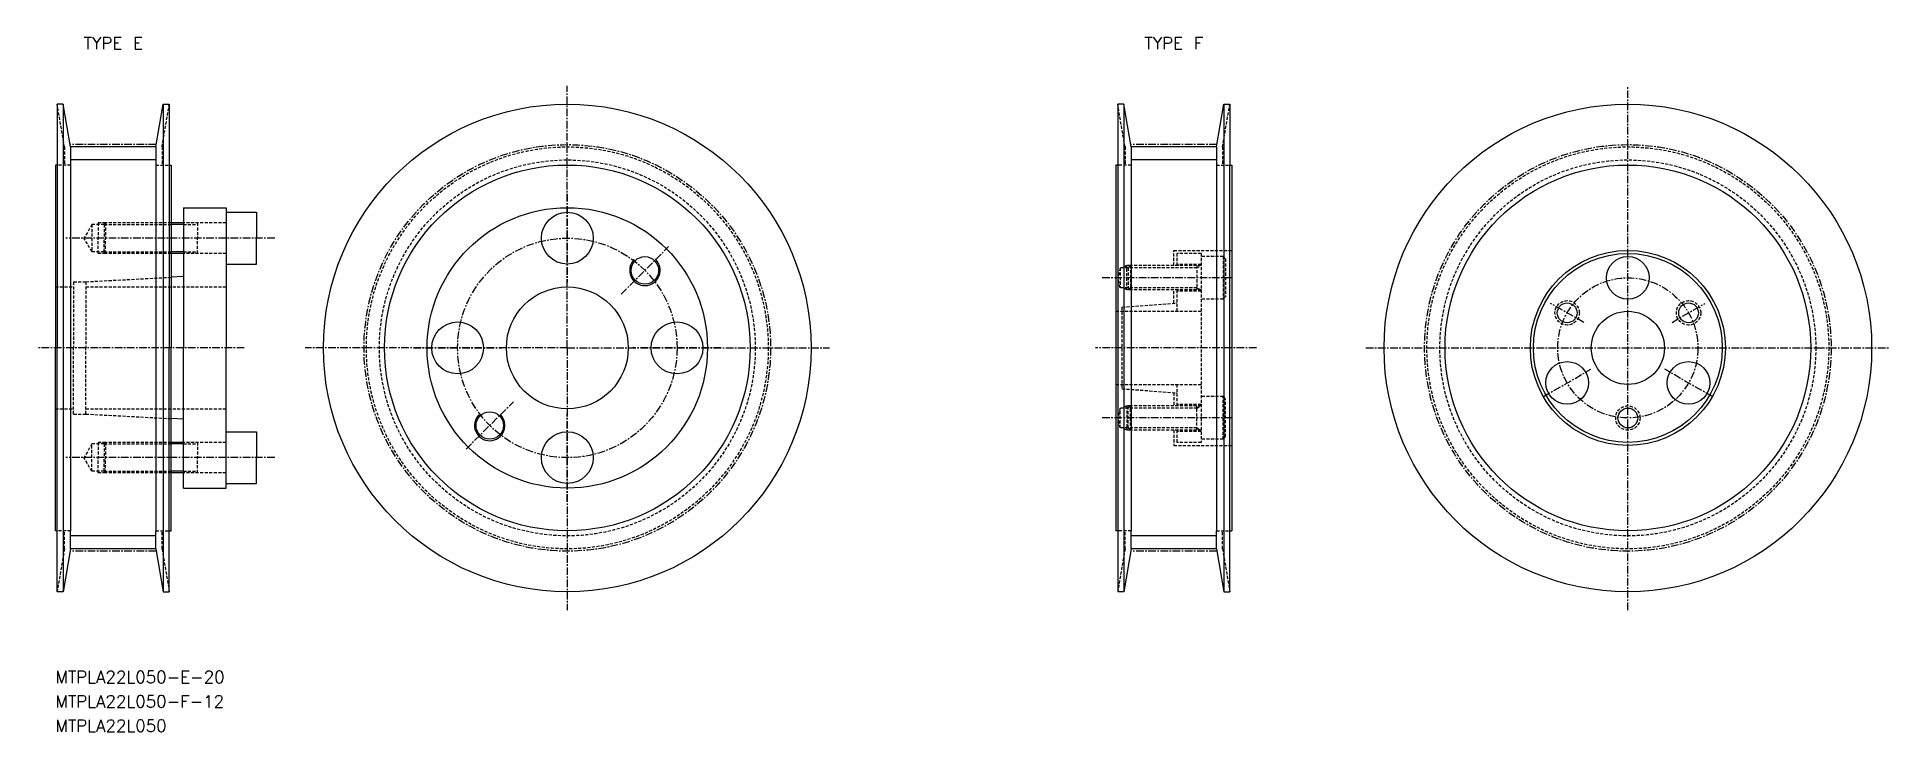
# Model space of a CAD drawing. Extents: x 336 to 640, y 1630 to 1744.
import ezdxf
from ezdxf.enums import TextEntityAlignment as Align

# ---------------------------------------------------------------- set-up
doc = ezdxf.new("R2010")
doc.units = 0
doc.linetypes.add('CENTER', pattern=[2, 1.25, -0.25, 0.25, -0.25])
doc.linetypes.add('DASHED', pattern=[0.75, 0.5, -0.25])
doc.layers.get('0').update_dxf_attribs({"linetype": 'CONTINUOUS'})
doc.layers.add('CENTER', color=1, linetype='CENTER')
doc.styles.add('MISUMI', font='txt.shx')

msp = doc.modelspace()

# ---------------------------------------------------------------- linework, layer by layer
at = {"color": 3, "linetype": 'DASHED'}
for p, q in [((340.8, 1726.35), (339.6, 1733.38)), ((356.8, 1726.35), (358, 1733.38)), ((514.8, 1726.35), (513.6, 1733.38)), ((530.8, 1726.35), (532, 1733.38)), ((340.8, 1726.35), (340.8, 1723.38)), ((356.8, 1726.35), (356.8, 1723.38)), ((514.8, 1726.35), (514.8, 1723.38)), ((530.8, 1726.35), (530.8, 1723.38)), ((341.8, 1723.38), (339.6, 1723.38)), ((355.8, 1723.38), (358, 1723.38)), ((515.8, 1723.38), (513.6, 1723.38)), ((529.8, 1723.38), (532, 1723.38)), ((345.3, 1713.63), (344, 1711.38)), ((345.3, 1713.63), (345.3, 1709.13)), ((347.3, 1713.63), (345.3, 1713.63)), ((347.55, 1713.88), (346.3, 1713.88)), ((346.3, 1713.88), (346.3, 1711.38)), ((347.55, 1713.88), (347.3, 1713.63)), ((347.3, 1713.63), (358.3, 1713.63)), ((347.3, 1713.63), (347.3, 1711.38)), ((358.3, 1713.88), (347.55, 1713.88)), ((347.55, 1713.88), (347.55, 1711.38)), ((367.3, 1713.88), (360.3, 1713.88)), ((360.3, 1713.63), (362.63, 1713.63)), ((362.63, 1713.88), (362.63, 1711.38)), ((345.3, 1709.13), (344, 1711.38)), ((347.3, 1709.13), (345.3, 1709.13)), ((346.3, 1708.88), (346.3, 1711.38)), ((347.55, 1708.88), (346.3, 1708.88)), ((347.3, 1709.13), (347.3, 1711.38)), ((347.3, 1709.13), (358.3, 1709.13)), ((347.55, 1708.88), (347.3, 1709.13)), ((347.55, 1708.88), (347.55, 1711.38)), ((358.3, 1708.88), (347.55, 1708.88)), ((360.3, 1709.13), (362.63, 1709.13)), ((367.3, 1708.88), (360.3, 1708.88)), ((362.63, 1708.88), (362.63, 1711.38)), ((522.8, 1709.38), (532.3, 1709.38)), ((522.8, 1706.88), (522.8, 1709.38)), ((527.3, 1708.88), (523.3, 1708.88)), ((523.3, 1708.88), (523.3, 1706.88)), ((527.3, 1708.88), (527.3, 1677.88)), ((513.99, 1706.5), (513.61, 1704.88)), ((513.99, 1706.5), (513.99, 1703.25)), ((515.3, 1706.5), (513.99, 1706.5)), ((515.09, 1706.88), (514.43, 1706.5)), ((515.09, 1702.88), (515.09, 1706.88)), ((515.68, 1706.88), (515.09, 1706.88)), ((515.3, 1706.5), (515.68, 1706.88)), ((526.6, 1706.5), (515.3, 1706.5)), ((515.3, 1706.5), (515.3, 1703.25)), ((527.3, 1706.88), (515.68, 1706.88)), ((515.68, 1706.88), (515.68, 1702.88)), ((527.3, 1707.08), (523.3, 1707.08)), ((526.6, 1706.88), (526.6, 1702.88)), ((526.6, 1706.5), (527.26, 1706.88)), ((530.9, 1708.38), (527.3, 1708.38)), ((530.9, 1708.38), (530.9, 1701.38)), ((530.9, 1708.38), (531.3, 1707.98)), ((531.3, 1707.98), (531.3, 1701.78)), ((339.3, 1703.38), (342.3, 1703.38)), ((342.3, 1704.23), (342.3, 1693.38)), ((342.3, 1704.23), (344.3, 1704.23)), ((344.3, 1704.23), (358.3, 1704.97)), ((344.3, 1704.23), (344.3, 1693.38)), ((344.3, 1703.38), (367.3, 1703.38)), ((513.99, 1703.25), (513.61, 1704.88)), ((515.3, 1703.25), (513.99, 1703.25)), ((515.09, 1702.88), (514.43, 1703.25)), ((515.68, 1702.88), (515.09, 1702.88)), ((526.6, 1703.25), (515.3, 1703.25)), ((515.68, 1702.88), (515.3, 1703.25)), ((527.3, 1702.88), (515.68, 1702.88)), ((522.8, 1700.71), (522.8, 1702.88)), ((523.3, 1702.88), (523.3, 1699.38)), ((527.3, 1702.68), (523.3, 1702.68)), ((526.6, 1703.25), (527.26, 1702.88)), ((513.3, 1699.38), (527.3, 1699.38)), ((514.3, 1700.06), (523.3, 1700.75)), ((514.3, 1700.06), (514.3, 1686.69)), ((530.9, 1701.38), (527.3, 1701.38)), ((530.9, 1701.38), (531.3, 1701.78)), ((342.3, 1682.53), (342.3, 1693.38)), ((344.3, 1682.53), (344.3, 1693.38)), ((513.3, 1687.38), (527.3, 1687.38)), ((523.3, 1687.38), (523.3, 1683.88)), ((514.3, 1686.69), (523.3, 1686)), ((522.8, 1686.04), (522.8, 1683.88)), ((530.9, 1685.38), (527.3, 1685.38)), ((530.9, 1678.38), (530.9, 1685.38)), ((530.9, 1685.38), (531.3, 1684.98)), ((531.3, 1678.78), (531.3, 1684.98)), ((339.3, 1683.38), (342.3, 1683.38)), ((342.3, 1682.53), (344.3, 1682.53)), ((344.3, 1683.38), (367.3, 1683.38)), ((344.3, 1682.53), (358.3, 1681.78)), ((513.99, 1683.5), (513.61, 1681.88)), ((513.99, 1680.25), (513.61, 1681.88)), ((513.99, 1680.25), (513.99, 1683.5)), ((515.3, 1683.5), (513.99, 1683.5)), ((515.09, 1683.88), (514.43, 1683.5)), ((515.09, 1683.88), (515.09, 1679.88)), ((515.68, 1683.88), (515.09, 1683.88)), ((515.68, 1683.88), (515.3, 1683.5)), ((526.6, 1683.5), (515.3, 1683.5)), ((515.3, 1680.25), (515.3, 1683.5)), ((527.3, 1683.88), (515.68, 1683.88)), ((515.68, 1679.88), (515.68, 1683.88)), ((527.3, 1684.08), (523.3, 1684.08)), ((526.6, 1679.88), (526.6, 1683.88)), ((526.6, 1683.5), (527.26, 1683.88)), ((515.3, 1680.25), (513.99, 1680.25)), ((515.09, 1679.88), (514.43, 1680.25)), ((515.68, 1679.88), (515.09, 1679.88)), ((526.6, 1680.25), (515.3, 1680.25)), ((515.3, 1680.25), (515.68, 1679.88)), ((527.3, 1679.88), (515.68, 1679.88)), ((522.8, 1679.88), (522.8, 1677.38)), ((523.3, 1679.88), (523.3, 1677.88)), ((527.3, 1679.68), (523.3, 1679.68)), ((526.6, 1680.25), (527.26, 1679.88)), ((530.9, 1678.38), (527.3, 1678.38)), ((530.9, 1678.38), (531.3, 1678.78)), ((345.3, 1677.63), (344, 1675.38)), ((345.3, 1673.13), (344, 1675.38)), ((345.3, 1673.13), (345.3, 1677.63)), ((347.3, 1677.63), (345.3, 1677.63)), ((346.3, 1677.88), (346.3, 1675.38)), ((347.55, 1677.88), (346.3, 1677.88)), ((346.3, 1672.88), (346.3, 1675.38)), ((347.55, 1677.88), (347.3, 1677.63)), ((347.3, 1677.63), (347.3, 1675.38)), ((347.3, 1677.63), (358.3, 1677.63)), ((347.3, 1673.13), (347.3, 1675.38)), ((347.55, 1677.88), (347.55, 1675.38)), ((358.3, 1677.88), (347.55, 1677.88)), ((347.55, 1672.88), (347.55, 1675.38)), ((367.3, 1677.88), (360.3, 1677.88)), ((360.3, 1677.63), (362.63, 1677.63)), ((362.63, 1677.88), (362.63, 1675.38)), ((362.63, 1672.88), (362.63, 1675.38)), ((522.8, 1677.38), (532.3, 1677.38)), ((527.3, 1677.88), (523.3, 1677.88)), ((347.3, 1673.13), (345.3, 1673.13)), ((347.55, 1672.88), (346.3, 1672.88)), ((347.3, 1673.13), (358.3, 1673.13)), ((347.55, 1672.88), (347.3, 1673.13)), ((358.3, 1672.88), (347.55, 1672.88)), ((360.3, 1673.13), (362.63, 1673.13)), ((367.3, 1672.88), (360.3, 1672.88)), ((341.8, 1663.38), (339.6, 1663.38)), ((340.8, 1660.41), (340.8, 1663.38)), ((355.8, 1663.38), (358, 1663.38)), ((356.8, 1660.41), (356.8, 1663.38)), ((515.8, 1663.38), (513.6, 1663.38)), ((514.8, 1660.41), (514.8, 1663.38)), ((529.8, 1663.38), (532, 1663.38)), ((530.8, 1660.41), (530.8, 1663.38)), ((340.8, 1660.41), (339.6, 1653.38)), ((356.8, 1660.41), (358, 1653.38)), ((514.8, 1660.41), (513.6, 1653.38)), ((530.8, 1660.41), (532, 1653.38))]:
    msp.add_line(p, q, dxfattribs=at)
at = {"color": 7, "linetype": 'CONTINUOUS'}
for p, q in [((339.6, 1733.38), (339.6, 1723.38)), ((340.6, 1733.38), (339.6, 1733.38)), ((340.6, 1733.38), (340.6, 1653.38)), ((341.8, 1726.35), (340.6, 1733.38)), ((355.8, 1726.35), (357, 1733.38)), ((357, 1733.38), (357, 1653.38)), ((357, 1733.38), (358, 1733.38)), ((358, 1733.38), (358, 1723.38)), ((513.6, 1733.38), (513.6, 1723.38)), ((514.6, 1733.38), (513.6, 1733.38)), ((514.6, 1733.38), (514.6, 1653.38)), ((515.8, 1726.35), (514.6, 1733.38)), ((529.8, 1726.35), (531, 1733.38)), ((531, 1733.38), (531, 1653.38)), ((531, 1733.38), (532, 1733.38)), ((532, 1733.38), (532, 1723.38)), ((355.8, 1726.35), (341.8, 1726.35)), ((341.8, 1726.35), (341.8, 1723.38)), ((355.8, 1726.35), (355.8, 1723.38)), ((529.8, 1726.35), (515.8, 1726.35)), ((515.8, 1726.35), (515.8, 1723.38)), ((529.8, 1726.35), (529.8, 1723.38)), ((339.3, 1723.38), (339.3, 1693.38)), ((339.6, 1723.38), (339.3, 1723.38)), ((339.6, 1723.38), (339.6, 1693.38)), ((341.8, 1723.38), (341.8, 1663.38)), ((355.8, 1723.38), (355.8, 1663.38)), ((358, 1723.38), (358, 1693.38)), ((358, 1723.38), (358.3, 1723.38)), ((358.3, 1723.38), (358.3, 1713.88)), ((513.3, 1723.38), (513.3, 1663.38)), ((513.6, 1723.38), (513.3, 1723.38)), ((513.6, 1723.38), (513.6, 1653.38)), ((515.8, 1723.38), (515.8, 1663.38)), ((529.8, 1723.38), (529.8, 1663.38)), ((532, 1653.38), (532, 1723.38)), ((532, 1723.38), (532.3, 1723.38)), ((532.3, 1723.38), (532.3, 1663.38)), ((360.3, 1716.38), (367.3, 1716.38)), ((360.3, 1716.38), (360.3, 1713.88)), ((367.3, 1716.38), (367.3, 1715.63)), ((367.3, 1715.63), (372.3, 1715.63)), ((367.3, 1715.63), (367.3, 1707.13)), ((372.3, 1715.63), (372.3, 1711.38)), ((358.3, 1713.88), (358.3, 1708.88)), ((360.3, 1713.88), (358.3, 1713.88)), ((360.3, 1713.88), (360.3, 1708.88)), ((360.3, 1708.88), (358.3, 1708.88)), ((358.3, 1708.88), (358.3, 1704.97)), ((360.3, 1708.88), (360.3, 1705.08)), ((372.3, 1707.13), (372.3, 1711.38)), ((367.3, 1707.13), (372.3, 1707.13)), ((367.3, 1707.13), (367.3, 1693.38)), ((360.3, 1705.08), (358.3, 1704.97)), ((358.3, 1704.97), (358.3, 1693.38)), ((360.3, 1705.08), (360.3, 1693.38)), ((339.3, 1663.38), (339.3, 1693.38)), ((339.6, 1663.38), (339.6, 1693.38)), ((358, 1663.38), (358, 1693.38)), ((358.3, 1681.78), (358.3, 1693.38)), ((360.3, 1681.68), (360.3, 1693.38)), ((367.3, 1679.63), (367.3, 1693.38)), ((360.3, 1681.68), (358.3, 1681.78)), ((358.3, 1677.88), (358.3, 1681.78)), ((360.3, 1677.88), (360.3, 1681.68)), ((367.3, 1679.63), (372.3, 1679.63)), ((367.3, 1671.13), (367.3, 1679.63)), ((372.3, 1679.63), (372.3, 1675.38)), ((358.3, 1672.88), (358.3, 1677.88)), ((360.3, 1677.88), (358.3, 1677.88)), ((360.3, 1672.88), (360.3, 1677.88)), ((372.3, 1671.13), (372.3, 1675.38)), ((358.3, 1663.38), (358.3, 1672.88)), ((360.3, 1672.88), (358.3, 1672.88)), ((360.3, 1670.38), (360.3, 1672.88)), ((360.3, 1670.38), (367.3, 1670.38)), ((367.3, 1671.13), (372.3, 1671.13)), ((367.3, 1670.38), (367.3, 1671.13)), ((339.6, 1663.38), (339.3, 1663.38)), ((339.6, 1653.38), (339.6, 1663.38)), ((341.8, 1660.41), (341.8, 1663.38)), ((355.8, 1660.41), (355.8, 1663.38)), ((358, 1653.38), (358, 1663.38)), ((358, 1663.38), (358.3, 1663.38)), ((513.6, 1663.38), (513.3, 1663.38)), ((515.8, 1660.41), (515.8, 1663.38)), ((529.8, 1660.41), (529.8, 1663.38)), ((532, 1663.38), (532.3, 1663.38)), ((341.8, 1660.41), (340.6, 1653.38)), ((355.8, 1660.41), (341.8, 1660.41)), ((355.8, 1660.41), (357, 1653.38)), ((515.8, 1660.41), (514.6, 1653.38)), ((529.8, 1660.41), (515.8, 1660.41)), ((529.8, 1660.41), (531, 1653.38)), ((340.6, 1653.38), (339.6, 1653.38)), ((357, 1653.38), (358, 1653.38)), ((514.6, 1653.38), (513.6, 1653.38)), ((531, 1653.38), (532, 1653.38))]:
    msp.add_line(p, q, dxfattribs=at)
at = {"color": 3, "linetype": 'CONTINUOUS'}
for p, q in [((355.8, 1724.22), (341.8, 1724.22)), ((529.8, 1724.22), (515.8, 1724.22)), ((355.8, 1662.54), (341.8, 1662.54)), ((529.8, 1662.54), (515.8, 1662.54))]:
    msp.add_line(p, q, dxfattribs=at)
at = {"color": 3}
for p, q in [((360.3, 1713.63), (358.3, 1713.63)), ((360.3, 1709.13), (358.3, 1709.13)), ((360.3, 1677.63), (358.3, 1677.63)), ((360.3, 1673.13), (358.3, 1673.13))]:
    msp.add_line(p, q, dxfattribs=at)
at = {"color": 7, "linetype": 'CONTINUOUS'}
for centre, radius in [((423.3, 1693.38), 40), ((597.3, 1693.38), 40), ((423.3, 1693.38), 30), ((597.3, 1693.38), 30), ((423.3, 1693.38), 23), ((423.3, 1693.38), 23), ((423.3, 1711.38), 4.25), ((597.3, 1693.38), 16), ((597.3, 1693.38), 15.5), ((436.03, 1706.1), 2.25), ((597.3, 1704.88), 3.5), ((423.3, 1693.38), 10), ((587.34, 1699.13), 1.62), ((597.3, 1693.38), 6), ((607.26, 1699.13), 1.62), ((405.3, 1693.38), 4.25), ((441.3, 1693.38), 4.25), ((587.34, 1687.63), 3.5), ((607.26, 1687.63), 3.5), ((410.57, 1680.65), 2.25), ((597.3, 1681.88), 1.62), ((423.3, 1675.38), 4.25)]:
    msp.add_circle(centre, radius, dxfattribs=at)
at = {"color": 3, "linetype": 'DASHED'}
for centre, radius in [((423.3, 1693.38), 32.97), ((423.3, 1693.38), 30.84), ((597.3, 1693.38), 32.97), ((597.3, 1693.38), 30.84), ((587.34, 1699.13), 2), ((607.26, 1699.13), 2), ((597.3, 1681.88), 2)]:
    msp.add_circle(centre, radius, dxfattribs=at)
at = {"color": 3}
for centre in [(436.03, 1706.1), (410.57, 1680.65)]:
    msp.add_arc(centre, 2.5, 135, 47, dxfattribs=at)
at = {"layer": 'CENTER', "color": 1, "linetype": 'CENTER'}
for p, q in [((423.3, 1693.38), (423.3, 1736.38)), ((597.3, 1650.38), (597.3, 1736.38)), ((355.86, 1726.73), (341.74, 1726.73)), ((529.86, 1726.73), (515.74, 1726.73)), ((423.3, 1718.63), (423.3, 1704.13)), ((375.3, 1711.38), (341, 1711.38)), ((432.14, 1702.21), (439.92, 1709.99)), ((532.3, 1704.88), (511.01, 1704.88)), ((590.05, 1697.56), (584.63, 1700.69)), ((604.55, 1697.56), (609.97, 1700.69)), ((370.3, 1693.38), (336.3, 1693.38)), ((423.3, 1693.38), (380.3, 1693.38)), ((398.05, 1693.38), (412.55, 1693.38)), ((423.3, 1693.38), (466.3, 1693.38)), ((423.3, 1693.38), (423.3, 1650.38)), ((448.55, 1693.38), (434.05, 1693.38)), ((536.35, 1693.38), (509.97, 1693.38)), ((536.35, 1693.38), (509.97, 1693.38)), ((554.3, 1693.38), (640.3, 1693.38)), ((583.44, 1685.38), (591.24, 1689.88)), ((611.16, 1685.38), (603.36, 1689.88)), ((406.68, 1676.76), (414.46, 1684.54)), ((423.3, 1668.13), (423.3, 1682.63)), ((532.3, 1681.88), (511.01, 1681.88)), ((375.3, 1675.38), (341, 1675.38)), ((355.86, 1660.03), (341.74, 1660.03)), ((529.86, 1660.03), (515.74, 1660.03))]:
    msp.add_line(p, q, dxfattribs=at)
for centre, radius in [((423.3, 1693.38), 33.35), ((597.3, 1693.38), 33.35), ((423.3, 1693.38), 18), ((597.3, 1693.38), 11.5)]:
    msp.add_circle(centre, radius, dxfattribs=at)

# ---------------------------------------------------------------- texts
at = {"color": 7, "linetype": 'CONTINUOUS', "style": 'MISUMI'}
for s, p in [('TYPE E', (348.8, 1743.38)), ('TYPE F', (522.8, 1743.38))]:
    msp.add_text(s, height=2, dxfattribs=at).set_placement(p, align=Align.MIDDLE_CENTER)
for s, p in [('MTPLA22L050-E-20', (339.3, 1638.38)), ('MTPLA22L050-F-12', (339.3, 1634.38)), ('MTPLA22L050', (339.3, 1630.38))]:
    msp.add_text(s, height=2, dxfattribs=at).set_placement(p)

doc.saveas('drawing.dxf')
